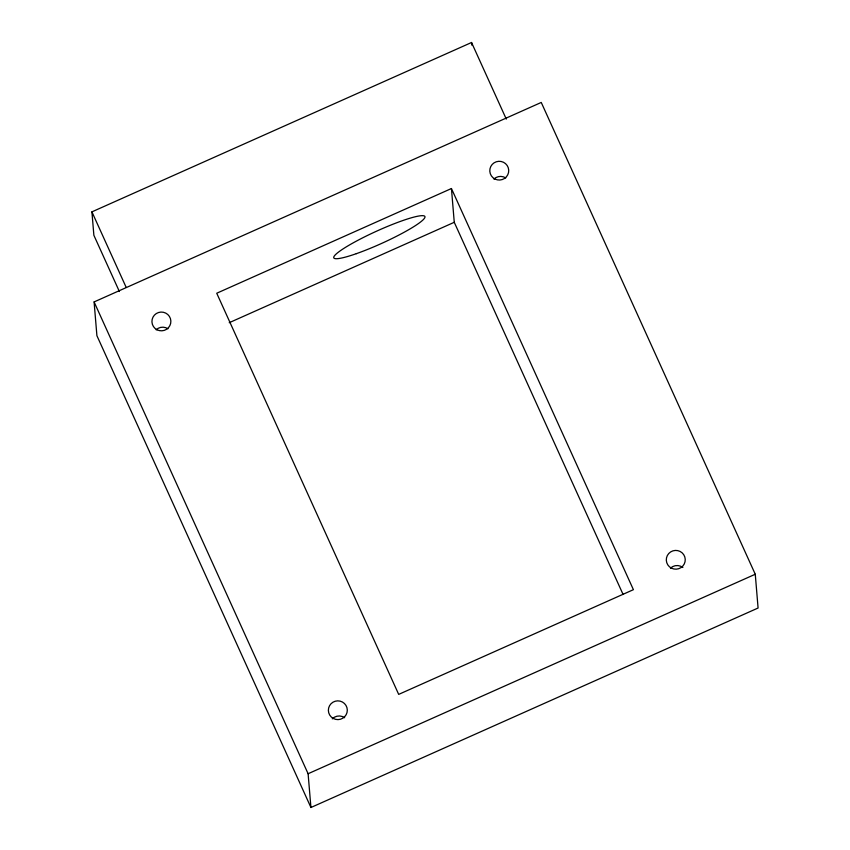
<?xml version="1.0" encoding="UTF-8"?>
<svg xmlns="http://www.w3.org/2000/svg" width="850" height="850" viewBox="0 0 850 850"><rect width="100%" height="100%" fill="white"/><g stroke="black" fill="none" stroke-linecap="round" stroke-linejoin="round"><path stroke-width="1.27" d="M119.382 291.529L93.872 235.28L91.917 211.863L471.548 42.5L506.292 119.096M94.095 301.931L541.248 102.446L755.268 574.249L758.083 608.016L310.93 807.5L96.911 335.697L94.095 301.931L308.104 773.734L310.93 807.5M451.446 188.53L216.729 293.239L398.692 694.386L633.409 589.677L451.446 188.53L454.261 222.296L623.082 594.447M229.234 322.692L454.261 222.296M308.104 773.734L755.268 574.249M91.917 211.863L126.119 287.257M471.548 42.5L471.761 45.103M156.113 329.779A9.477 9.382 -4.8 0 1 167.96 328.78M493.892 179.095A9.477 9.382 -4.8 0 1 505.729 177.937M332.286 718.845A9.477 9.382 -4.8 0 1 344.643 717.719M670.48 568.151A9.477 9.382 -4.8 0 1 682.869 567.503M157.059 329.789A9.477 9.382 -4.8 0 0 170.861 320.981A9.477 9.382 -4.8 0 0 156.273 313.565A9.477 9.382 -4.8 0 0 157.059 329.789M495.04 179.074A9.477 9.382 -4.8 0 0 508.714 170.074A9.477 9.382 -4.8 0 0 494.031 162.86A9.477 9.382 -4.8 0 0 495.04 179.074M333.253 718.452A9.477 9.382 -4.8 0 0 347.31 710.037A9.477 9.382 -4.8 0 0 332.956 702.206A9.477 9.382 -4.8 0 0 333.253 718.452M671.468 568.161A9.477 9.382 -4.8 0 0 685.238 559.3A9.477 9.382 -4.8 0 0 670.629 551.926A9.477 9.382 -4.8 0 0 671.468 568.161M356.299 253.683A50.033 6.619 -24.4 0 0 424.989 216.952A50.033 6.619 -24.4 0 0 356.724 240.933A50.033 6.619 -24.4 0 0 356.299 253.683"/></g></svg>
